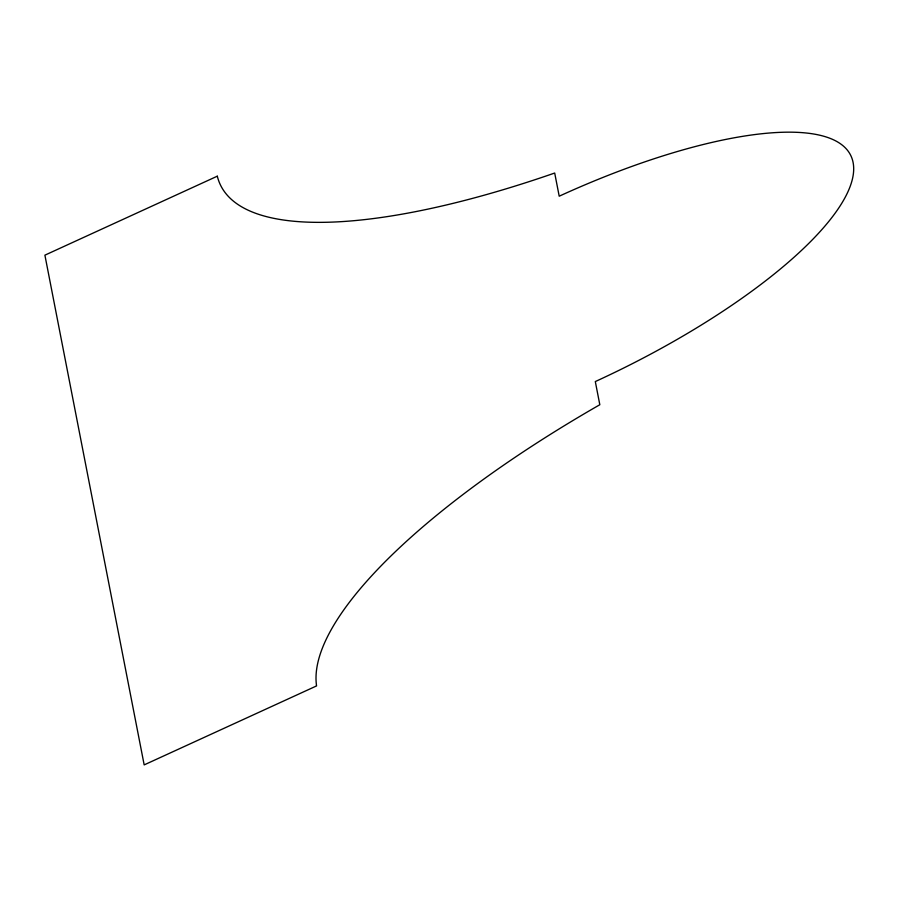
<?xml version="1.0" encoding="UTF-8"?>
<svg xmlns="http://www.w3.org/2000/svg" width="898" height="898" viewBox="0 0 898 898"><rect width="100%" height="100%" fill="white"/><g stroke="black" fill="none" stroke-linecap="round" stroke-linejoin="round"><path stroke-width="1.35" d="M217.305 176.188L44.9 255.167L144.174 764.894L316.567 685.915A485.335 145.947 -26 0 1 599.819 404.729L595.307 381.56A304.299 91.506 -26 0 0 853.1 162.516A304.299 91.506 -26 0 0 559.207 196.202L554.695 173.033A485.335 145.947 -26 0 1 217.305 176.188"/></g></svg>
